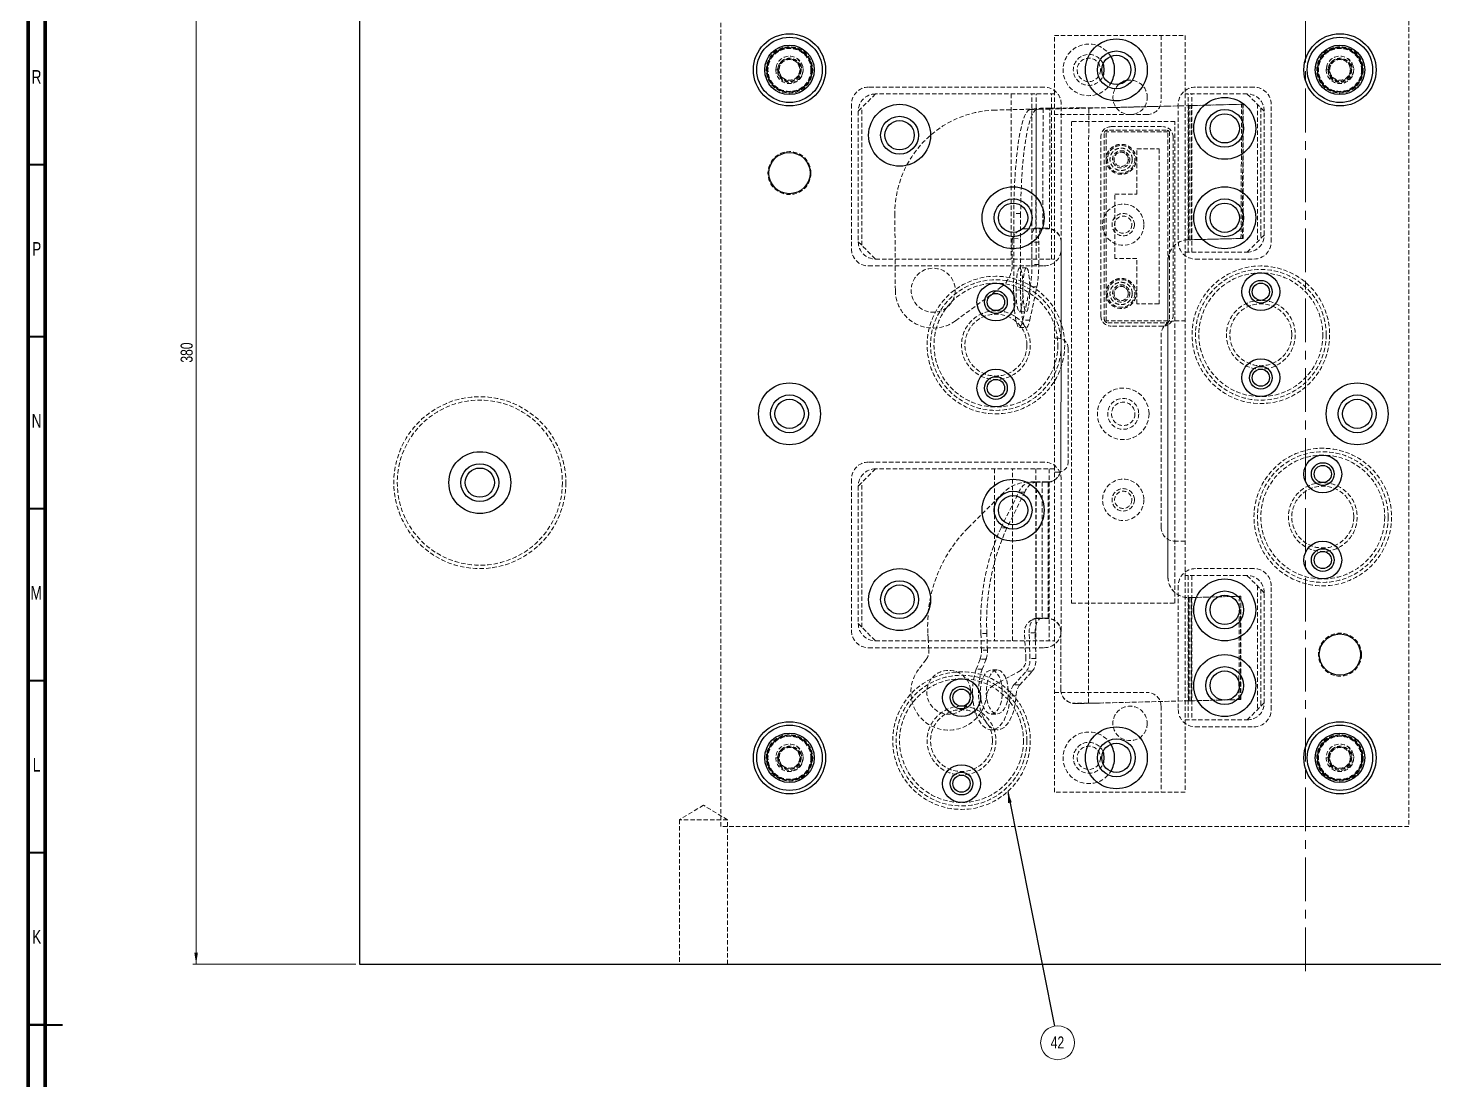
# Model space of a CAD drawing. Header units: millimetres. Extents: x 5 to 1512, y -497 to 895.
# Drawn here: x 5 to 413.6, y 434 to 739.8 of the extents above; entities that cross this region are included whole.
import ezdxf

# ---------------------------------------------------------------- set-up
doc = ezdxf.new("R2010")
doc.units = ezdxf.units.MM
doc.linetypes.add('CENTERX2', pattern=[20.32, 12.7, -2.54, 2.54, -2.54])
doc.linetypes.add('HIDDEN', pattern=[1.905, 1.27, -0.635])
doc.styles.add('SLDTEXTSTYLE13', font='TXT', dxfattribs={"width": 0.75})
doc.dimstyles.new('SLDDIMSTYLE0', dxfattribs={"dimtxt": 3.5, "dimasz": 3.302, "dimexe": 0, "dimexo": 0.0625, "dimgap": 0.875, "dimtad": 1, "dimrnd": 1e-09, "dimzin": 12, "dimdsep": 46, "dimtxsty": 'SLDTEXTSTYLE13', "dimsah": 1, "dimcen": 0.09, "dimadec": 0, "dimazin": 3, "dimtfac": 1, "dimtofl": 0, "dimtmove": 0, "dimatfit": 3, "dimfxl": 1, "dimfrac": 2, "dimtolj": 1, "dimtzin": 12, "dimarcsym": 0})
doc.dimstyles.new('SLDDIMSTYLE1', dxfattribs={"dimtxt": 0.18, "dimasz": 3.302, "dimexe": 0, "dimexo": 0.0625, "dimgap": 0, "dimtad": 0, "dimtih": 1, "dimtoh": 1, "dimdec": 0, "dimrnd": 1e-09, "dimzin": 0, "dimdsep": 46, "dimtxsty": 'Standard', "dimsah": 1, "dimcen": 0.09, "dimadec": 0, "dimazin": 0, "dimtfac": 3.302, "dimtdec": 0, "dimtofl": 0, "dimtmove": 0, "dimatfit": 3, "dimfxl": 1, "dimfrac": 2, "dimtolj": 1, "dimtzin": 0, "dimarcsym": 0})

# ---------------------------------------------------------------- blocks, each defined once
blk = doc.blocks.new('_D_2')
at = {"color": 7, "linetype": 'Continuous', "lineweight": 18}
for p, q in [((100.29, 847.62), (52.83, 847.62)), ((53.83, 847.62), (53.83, 467.62)), ((100.29, 467.62), (52.83, 467.62))]:
    blk.add_line(p, q, dxfattribs=at)
for points in [[(53.83, 847.62), (53.32, 844.31), (54.34, 844.31)], [(53.83, 467.62), (54.34, 470.92), (53.32, 470.92)]]:
    blk.add_solid(points, dxfattribs=at)
at = {"color": 7, "linetype": 'Continuous', "lineweight": 18, "insert": (49.32, 642.51), "char_height": 3.5, "attachment_point": 1, "rotation": 90, "style": 'SLDTEXTSTYLE13'}
blk.add_mtext('380', dxfattribs=at)
blk = doc.blocks.new('SW_NOTE_1')
at = {"color": 0, "linetype": 'Continuous', "lineweight": 0}
blk.add_circle((0.96, -4.84), 4.94, dxfattribs=at)
at = {"color": 0, "linetype": 'Continuous', "lineweight": 0, "insert": (0.89, -3.03), "char_height": 3.5, "attachment_point": 2, "style": 'SLDTEXTSTYLE13'}
blk.add_mtext('42', dxfattribs=at)

msp = doc.modelspace()

# ---------------------------------------------------------------- linework, layer by layer
at = {"color": 7, "linetype": 'Continuous', "lineweight": 70}
for p, q in [((5, 5), (5, 895)), ((10, 10), (10, 890))]:
    msp.add_line(p, q, dxfattribs=at)
at = {"color": 7, "linetype": 'Continuous', "lineweight": 25}
for p, q in [((101.291, 847.616), (101.291, 467.616)), ((101.291, 467.616), (651.291, 467.616))]:
    msp.add_line(p, q, dxfattribs=at)
at = {"color": 7, "linetype": 'CENTERX2', "lineweight": 18}
msp.add_line((376.291, 465.616), (376.291, 849.616), dxfattribs=at)
at = {"color": 7, "linetype": 'HIDDEN', "lineweight": 18}
for p, q in [((206.291, 507.616), (206.291, 747.616)), ((406.291, 747.616), (406.291, 507.616)), ((303.291, 720.616), (303.291, 737.616)), ((303.291, 737.616), (341.291, 737.616)), ((334.291, 737.616), (334.291, 718.616)), ((341.291, 737.616), (341.291, 720.616)), ((222.291, 727.616), (222.548, 728.907)), ((223.103, 727.616), (222.291, 727.616)), ((230.152, 728.663), (230.179, 728.177)), ((382.291, 727.616), (382.548, 728.907)), ((383.103, 727.616), (382.291, 727.616)), ((390.152, 728.663), (390.179, 728.177)), ((251.291, 720.616), (246.291, 715.616)), ((300.291, 722.616), (249.291, 722.616)), ((303.291, 720.616), (251.291, 720.616)), ((290.758, 720.616), (290.758, 672.616)), ((296.685, 672.616), (296.685, 720.616)), ((297.968, 672.616), (297.968, 720.616)), ((302.413, 672.616), (302.413, 720.616)), ((303.291, 672.616), (303.291, 720.616)), ((359.291, 720.616), (341.291, 720.616)), ((341.291, 720.616), (341.291, 674.616)), ((342.19, 674.616), (342.19, 720.616)), ((343.19, 674.616), (343.19, 720.616)), ((361.291, 722.616), (344.291, 722.616)), ((364.291, 715.616), (359.291, 720.616)), ((244.291, 717.616), (244.291, 675.616)), ((246.291, 715.616), (246.291, 677.616)), ((247.291, 676.616), (247.291, 716.616)), ((298.18, 716.226), (286.172, 715.927)), ((298.034, 716.369), (296.164, 716.07)), ((296.164, 716.07), (298.14, 716.063)), ((298.034, 716.369), (297.904, 681.568)), ((300.01, 716.362), (298.034, 716.369)), ((298.14, 716.063), (300.01, 716.362)), ((301.93, 716.224), (298.18, 716.226)), ((300.01, 716.362), (299.88, 681.561)), ((301.855, 681.507), (301.986, 716.488)), ((358.142, 717.616), (301.93, 716.224)), ((301.986, 716.488), (311.093, 716.576)), ((305.291, 675.616), (305.291, 717.616)), ((311.093, 716.576), (313.253, 716.596)), ((313.16, 543.51), (313.253, 716.596)), ((313.16, 543.551), (313.253, 716.596)), ((313.253, 716.596), (316.883, 716.595)), ((316.883, 716.595), (318.693, 716.639)), ((319.263, 716.639), (318.693, 716.639)), ((319.263, 716.639), (331.259, 716.947)), ((331.259, 716.947), (335.083, 717.045)), ((331.259, 716.947), (331.259, 716.947)), ((335.433, 717.054), (335.083, 717.045)), ((335.79, 717.063), (335.433, 717.054)), ((335.79, 717.063), (342.291, 717.224)), ((339.291, 717.616), (339.291, 677.616)), ((342.291, 717.224), (342.291, 678.218)), ((342.291, 717.224), (342.291, 678.218)), ((342.291, 717.224), (342.291, 717.224)), ((342.392, 717.229), (342.493, 717.229)), ((342.691, 717.244), (357.7, 717.631)), ((342.691, 678.231), (342.691, 717.244)), ((342.691, 717.244), (343.091, 717.244)), ((343.091, 717.244), (358.1, 717.631)), ((343.091, 678.231), (343.091, 717.244)), ((357.521, 678.614), (357.7, 717.631)), ((357.7, 717.631), (358.1, 717.631)), ((358.1, 717.631), (357.921, 678.614)), ((358.121, 678.61), (358.142, 717.616)), ((362.295, 717.612), (362.295, 677.62)), ((363.291, 716.616), (363.291, 678.616)), ((364.291, 679.616), (364.291, 715.616)), ((366.291, 677.616), (366.291, 717.616)), ((325.291, 714.616), (303.291, 714.616)), ((338.291, 712.616), (308.291, 712.616)), ((308.291, 712.616), (308.291, 572.616)), ((319.791, 711.116), (334.791, 711.116)), ((330.291, 714.616), (325.291, 714.616)), ((338.291, 572.616), (338.291, 712.616)), ((316.791, 656.115), (316.791, 708.116)), ((317.791, 709.116), (317.791, 655.115)), ((336.281, 709.606), (318.301, 709.606)), ((318.301, 654.626), (318.301, 709.606)), ((335.791, 710.116), (318.791, 710.116)), ((336.281, 654.626), (336.281, 709.606)), ((336.791, 655.115), (336.791, 709.116)), ((337.791, 708.116), (337.791, 656.115)), ((327.291, 704.616), (333.691, 704.616)), ((327.291, 691.466), (327.291, 704.616)), ((333.691, 704.616), (333.691, 659.616)), ((325.089, 702.13), (325.191, 701.616)), ((320.891, 672.766), (320.891, 691.466)), ((320.891, 691.466), (327.291, 691.466)), ((256.921, 685.743), (257.064, 663.481)), ((291.501, 685.888), (291.481, 678.548)), ((293.476, 685.881), (291.501, 685.888)), ((293.476, 685.881), (293.457, 678.54)), ((291.481, 678.548), (291.442, 663.628)), ((291.481, 678.548), (293.457, 678.54)), ((293.457, 678.54), (293.417, 663.621)), ((294.978, 681.427), (301.234, 681.423)), ((297.409, 681.57), (297.904, 681.568)), ((301.4, 681.555), (300.945, 681.557)), ((342.142, 678.214), (358.121, 678.61)), ((342.691, 678.231), (357.521, 678.614)), ((357.921, 678.614), (343.091, 678.231)), ((357.921, 678.614), (357.521, 678.614)), ((359.291, 674.616), (364.291, 679.616)), ((246.291, 677.616), (251.291, 672.616)), ((291.017, 670.895), (290.973, 677.733)), ((296.754, 671.036), (296.771, 677.545)), ((298.747, 677.537), (296.771, 677.545)), ((298.729, 671.029), (298.747, 677.537)), ((305.197, 612.477), (305.232, 677.554)), ((305.232, 677.421), (305.197, 611.714)), ((341.291, 674.616), (341.291, 580.616)), ((341.291, 674.616), (359.291, 674.616)), ((342.291, 678.218), (342.139, 678.214)), ((343.091, 678.231), (342.291, 678.218)), ((342.291, 678.218), (342.691, 678.231)), ((342.691, 678.231), (343.091, 678.231)), ((249.291, 670.616), (300.291, 670.616)), ((251.291, 672.616), (303.291, 672.616)), ((295.154, 670.091), (293.178, 670.099)), ((298.729, 671.029), (296.754, 671.036)), ((303.291, 611.616), (303.291, 672.616)), ((327.291, 672.766), (320.891, 672.766)), ((327.291, 659.616), (327.291, 672.766)), ((336.291, 672.216), (336.291, 580.189)), ((344.291, 672.616), (361.291, 672.616)), ((274.589, 654.696), (287.763, 664.403)), ((293.417, 663.621), (291.442, 663.628)), ((294.137, 654.842), (296.223, 664.543)), ((296.113, 654.834), (298.199, 664.536)), ((298.199, 664.536), (296.223, 664.543)), ((325.089, 663.13), (325.191, 662.616)), ((325.191, 662.616), (325.098, 662.148)), ((333.691, 659.616), (327.291, 659.616)), ((293.13, 657.299), (295.106, 657.292)), ((296.113, 654.834), (294.137, 654.842)), ((336.281, 654.626), (318.301, 654.626)), ((318.791, 654.115), (335.791, 654.115)), ((336.291, 580.189), (336.291, 654.446)), ((338.291, 654.616), (341.291, 654.616)), ((293.113, 652.699), (295.089, 652.692)), ((334.791, 653.115), (319.791, 653.115)), ((334.291, 594.616), (334.291, 650.616)), ((303.291, 649.616), (304.291, 649.616)), ((307.291, 646.616), (307.291, 613.616)), ((300.291, 613.616), (249.291, 613.616)), ((251.291, 611.616), (246.291, 606.616)), ((303.291, 611.616), (251.291, 611.616)), ((285.884, 611.616), (285.884, 561.616)), ((291.079, 561.616), (291.079, 611.616)), ((297.868, 611.616), (297.868, 561.616)), ((301.765, 611.616), (301.765, 561.616)), ((303.291, 561.616), (303.291, 611.616)), ((304.291, 610.616), (303.291, 610.616)), ((305.197, 611.806), (305.197, 612.477)), ((244.291, 608.616), (244.291, 564.616)), ((246.291, 606.616), (246.291, 566.616)), ((247.291, 565.616), (247.291, 607.616)), ((288.559, 604.794), (278.183, 594.429)), ((287.771, 594.516), (292.962, 604.884)), ((294.694, 604.883), (289.503, 594.515)), ((294.694, 604.883), (292.962, 604.884)), ((301.194, 607.716), (295.632, 607.719)), ((296.499, 607.811), (298.04, 607.81)), ((298.04, 607.81), (298.019, 568.21)), ((299.772, 607.809), (299.751, 568.209)), ((301.038, 607.808), (301.271, 607.808)), ((301.483, 568.196), (301.504, 607.82)), ((305.291, 564.616), (305.291, 608.616)), ((289.503, 594.515), (287.771, 594.516)), ((341.291, 590.616), (338.291, 590.616)), ((359.291, 580.616), (341.291, 580.616)), ((341.291, 580.616), (341.291, 538.616)), ((342.19, 580.616), (342.19, 538.616)), ((343.19, 580.616), (343.19, 538.616)), ((361.291, 582.616), (344.291, 582.616)), ((364.291, 575.616), (359.291, 580.616)), ((339.291, 577.616), (339.291, 541.616)), ((362.295, 577.612), (362.295, 541.62)), ((363.291, 576.616), (363.291, 542.616)), ((366.291, 541.616), (366.291, 577.616)), ((308.291, 572.616), (338.291, 572.616)), ((342.291, 574.189), (342.291, 544.181)), ((342.405, 574.191), (342.691, 574.201)), ((342.405, 574.191), (342.52, 574.191)), ((357.465, 574.563), (342.439, 574.191)), ((343.091, 574.201), (342.52, 574.191)), ((342.691, 574.201), (357.046, 574.571)), ((342.691, 544.191), (342.691, 574.201)), ((342.691, 574.201), (343.091, 574.201)), ((343.091, 574.201), (357.446, 574.571)), ((343.091, 544.191), (343.091, 574.201)), ((356.908, 544.543), (357.046, 574.571)), ((357.046, 574.571), (357.446, 574.571)), ((357.446, 574.571), (357.308, 544.543)), ((357.449, 544.556), (357.465, 574.563)), ((364.291, 543.616), (364.291, 575.616)), ((298.019, 568.21), (297.954, 568.21)), ((298.563, 568.118), (301.173, 568.117)), ((301.25, 568.208), (301.017, 568.209)), ((246.291, 566.616), (251.291, 561.616)), ((295.024, 556.445), (294.563, 563.99)), ((296.181, 556.536), (295.955, 563.965)), ((297.687, 563.964), (295.955, 563.965)), ((297.913, 556.535), (297.687, 563.964)), ((305.162, 547.493), (305.171, 564.206)), ((305.171, 564.114), (305.162, 547.401)), ((251.291, 561.616), (303.291, 561.616)), ((266.527, 563.686), (266.613, 562.279)), ((266.613, 562.279), (266.824, 558.874)), ((281.935, 563.77), (282.081, 558.946)), ((283.667, 563.769), (281.935, 563.77)), ((283.813, 558.945), (283.667, 563.769)), ((303.291, 517.616), (303.291, 561.616)), ((249.291, 559.616), (300.291, 559.616)), ((266.017, 556.208), (263.819, 553.314)), ((281.677, 556.283), (280.582, 553.4)), ((283.409, 556.282), (281.677, 556.283)), ((283.813, 558.945), (282.081, 558.946)), ((283.409, 556.282), (282.314, 553.399)), ((297.913, 556.535), (296.181, 556.536)), ((282.314, 553.399), (280.582, 553.4)), ((286.696, 553.15), (284.964, 553.151)), ((285.643, 548.722), (292.941, 552.685)), ((291.47, 548.792), (295.138, 552.775)), ((293.202, 548.791), (296.87, 552.775)), ((296.87, 552.775), (295.138, 552.775)), ((293.202, 548.791), (291.47, 548.792)), ((283.418, 544.78), (283.611, 545.891)), ((292.166, 545.669), (290.434, 545.67)), ((303.291, 546.616), (330.291, 546.616)), ((313.16, 543.51), (309.181, 543.491)), ((310.693, 543.398), (357.449, 544.556)), ((313.16, 543.551), (316.79, 543.549)), ((342.291, 544.181), (316.79, 543.549)), ((343.091, 544.191), (342.691, 544.191)), ((357.308, 544.543), (343.091, 544.191)), ((357.308, 544.543), (356.908, 544.543)), ((359.291, 538.616), (364.291, 543.616)), ((284.957, 540.351), (286.689, 540.35)), ((309.181, 543.399), (310.693, 543.398)), ((334.291, 542.616), (334.291, 517.616)), ((284.955, 535.751), (286.687, 535.75)), ((341.291, 538.616), (341.291, 517.616)), ((341.291, 538.616), (359.291, 538.616)), ((344.291, 536.616), (361.291, 536.616)), ((223.103, 527.616), (222.291, 527.616)), ((230.152, 528.663), (230.179, 528.177)), ((383.103, 527.616), (382.291, 527.616)), ((390.152, 528.663), (390.179, 528.177)), ((341.291, 517.616), (303.291, 517.616)), ((201.291, 513.822), (194.291, 509.616)), ((208.291, 509.616), (201.291, 513.822)), ((208.291, 509.616), (194.291, 509.616)), ((194.291, 509.616), (194.291, 467.616)), ((406.291, 507.616), (206.291, 507.616)), ((208.291, 467.616), (208.291, 509.616))]:
    msp.add_line(p, q, dxfattribs=at)
at = {"color": 7, "linetype": 'Continuous', "lineweight": 35}
for p, q in [((10, 700), (5, 700)), ((10, 650), (5, 650)), ((10, 600), (5, 600)), ((10, 550), (5, 550)), ((10, 500), (5, 500)), ((4.999, 450), (15.001, 450)), ((10, 450), (5, 450))]:
    msp.add_line(p, q, dxfattribs=at)
at = {"color": 7, "linetype": 'HIDDEN', "lineweight": 18, "flags": 128}
for points in [[(230.187, 727.174), (229.849, 726.028), (229.079, 724.968), (227.998, 724.228), (226.766, 723.905), (225.5, 724.011), (224.367, 724.529), (223.483, 725.384), (222.945, 726.476), (222.808, 727.659), (223.077, 728.818), (223.7, 729.785), (224.611, 730.488), (225.677, 730.833), (226.787, 730.802), (227.504, 730.565), (227.504, 730.565)], [(223.103, 727.616), (223.346, 728.836), (224.037, 729.87), (225.071, 730.562), (226.291, 730.804), (227.511, 730.562), (228.545, 729.87), (229.236, 728.836), (229.479, 727.616), (229.236, 726.396), (228.545, 725.362), (227.511, 724.671), (226.291, 724.428), (225.071, 724.671), (224.037, 725.362), (223.346, 726.396), (223.103, 727.616), (223.103, 727.616)], [(390.187, 727.174), (389.849, 726.028), (389.079, 724.968), (387.998, 724.228), (386.766, 723.905), (385.5, 724.011), (384.367, 724.529), (383.483, 725.384), (382.945, 726.476), (382.808, 727.659), (383.077, 728.818), (383.7, 729.785), (384.611, 730.488), (385.677, 730.833), (386.787, 730.802), (387.504, 730.565), (387.504, 730.565)], [(383.103, 727.616), (383.346, 728.836), (384.037, 729.87), (385.071, 730.562), (386.291, 730.804), (387.511, 730.562), (388.545, 729.87), (389.236, 728.836), (389.479, 727.616), (389.236, 726.396), (388.545, 725.362), (387.511, 724.671), (386.291, 724.428), (385.071, 724.671), (384.037, 725.362), (383.346, 726.396), (383.103, 727.616), (383.103, 727.616)], [(296.164, 716.07), (295.647, 715.803), (295.137, 715.172), (294.639, 714.182), (294.16, 712.848), (293.706, 711.185), (293.282, 709.214), (292.894, 706.958), (292.546, 704.446), (292.242, 701.709), (291.987, 698.78), (291.783, 695.694), (291.633, 692.491), (291.538, 689.209), (291.501, 685.888)], [(298.14, 716.063), (297.623, 715.796), (297.113, 715.164), (296.615, 714.175), (296.136, 712.841), (295.682, 711.178), (295.258, 709.206), (294.87, 706.951), (294.521, 704.439), (294.218, 701.702), (293.962, 698.772), (293.758, 695.687), (293.608, 692.483), (293.514, 689.201), (293.476, 685.881)], [(297.904, 681.568), (298.039, 681.568), (298.258, 681.567), (298.555, 681.566), (298.925, 681.565), (299.359, 681.563), (299.847, 681.561), (300.38, 681.559), (300.945, 681.557)], [(293.182, 670.099), (292.943, 669.92), (292.716, 669.379), (292.515, 668.509), (292.35, 667.358), (292.233, 665.996), (292.169, 664.499), (292.162, 662.956), (292.213, 661.457), (292.319, 660.087), (292.473, 658.928), (292.667, 658.046), (292.889, 657.492), (293.126, 657.299), (293.366, 657.478), (293.593, 658.019), (293.794, 658.889), (293.958, 660.039), (294.076, 661.402), (294.14, 662.899), (294.146, 664.441), (294.096, 665.941), (293.99, 667.31), (293.836, 668.47), (293.642, 669.352), (293.42, 669.906), (293.182, 670.099)], [(295.158, 670.091), (294.919, 669.912), (294.692, 669.372), (294.49, 668.501), (294.326, 667.351), (294.208, 665.988), (294.144, 664.492), (294.138, 662.949), (294.189, 661.449), (294.294, 660.08), (294.449, 658.92), (294.642, 658.038), (294.864, 657.485), (295.102, 657.292), (295.341, 657.471), (295.568, 658.011), (295.77, 658.882), (295.934, 660.032), (296.051, 661.395), (296.115, 662.891), (296.122, 664.434), (296.071, 665.934), (295.965, 667.303), (295.811, 668.463), (295.617, 669.345), (295.395, 669.898), (295.158, 670.091)], [(291.442, 663.628), (291.465, 661.625), (291.545, 659.691), (291.679, 657.891), (291.862, 656.286), (292.089, 654.929), (292.351, 653.866), (292.64, 653.132), (292.946, 652.752), (293.26, 652.739), (293.569, 653.092), (293.865, 653.801), (294.137, 654.842)], [(293.417, 663.621), (293.441, 661.617), (293.521, 659.684), (293.655, 657.884), (293.838, 656.279), (294.064, 654.922), (294.327, 653.859), (294.616, 653.125), (294.922, 652.745), (295.235, 652.731), (295.545, 653.085), (295.841, 653.794), (296.113, 654.834)], [(301.038, 607.808), (300.58, 607.809), (300.135, 607.809), (299.708, 607.809), (299.305, 607.809), (298.932, 607.809), (298.594, 607.81), (298.295, 607.81), (298.04, 607.81)], [(297.954, 568.21), (297.548, 568.127), (297.16, 567.882), (296.804, 567.484), (296.496, 566.951), (296.248, 566.304), (296.071, 565.569), (295.972, 564.779), (295.955, 563.965)], [(299.686, 568.209), (299.28, 568.126), (298.892, 567.881), (298.536, 567.483), (298.228, 566.95), (297.98, 566.303), (297.803, 565.568), (297.704, 564.778), (297.687, 563.964)], [(298.019, 568.21), (298.274, 568.21), (298.573, 568.21), (298.911, 568.21), (299.284, 568.209), (299.687, 568.209), (300.114, 568.209), (300.559, 568.209), (301.017, 568.209)], [(280.582, 553.4), (280.045, 551.678), (279.676, 549.789), (279.486, 547.797), (279.482, 545.769), (279.665, 543.775), (280.027, 541.881), (280.557, 540.153), (281.237, 538.65), (282.043, 537.421), (282.949, 536.51), (283.922, 535.947), (284.932, 535.751), (285.942, 535.928), (286.918, 536.474), (287.829, 537.369), (288.641, 538.583), (289.329, 540.074), (289.868, 541.792), (290.241, 543.679), (290.434, 545.67)], [(282.314, 553.399), (281.778, 551.677), (281.408, 549.788), (281.218, 547.796), (281.214, 545.768), (281.397, 543.774), (281.759, 541.88), (282.289, 540.152), (282.969, 538.649), (283.775, 537.42), (284.681, 536.509), (285.654, 535.946), (286.664, 535.75), (287.674, 535.928), (288.65, 536.473), (289.561, 537.368), (290.373, 538.582), (291.061, 540.073), (291.6, 541.791), (291.973, 543.678), (292.166, 545.669)], [(288.155, 547.143), (288.016, 548.661), (287.699, 550.067), (287.223, 551.281), (286.616, 552.231), (285.912, 552.863), (285.153, 553.139), (284.383, 553.045), (283.647, 552.584), (282.987, 551.785), (282.441, 550.693), (282.042, 549.371), (281.813, 547.898), (281.767, 546.358), (281.906, 544.84), (282.223, 543.434), (282.698, 542.221), (283.306, 541.27), (284.009, 540.638), (284.768, 540.362), (285.538, 540.457), (286.275, 540.917), (286.935, 541.717), (287.48, 542.809), (287.879, 544.13), (288.108, 545.603), (288.155, 547.143)], [(289.887, 547.142), (289.748, 548.66), (289.431, 550.066), (288.955, 551.28), (288.348, 552.23), (287.644, 552.862), (286.885, 553.138), (286.115, 553.044), (285.379, 552.583), (284.719, 551.784), (284.173, 550.692), (283.774, 549.371), (283.545, 547.897), (283.499, 546.357), (283.638, 544.84), (283.955, 543.433), (284.431, 542.22), (285.038, 541.269), (285.741, 540.638), (286.5, 540.361), (287.27, 540.456), (288.007, 540.916), (288.667, 541.716), (289.212, 542.808), (289.611, 544.129), (289.841, 545.602), (289.887, 547.142)], [(230.187, 527.174), (229.849, 526.028), (229.079, 524.968), (227.998, 524.228), (226.766, 523.905), (225.5, 524.011), (224.367, 524.529), (223.483, 525.384), (222.945, 526.476), (222.808, 527.659), (223.077, 528.818), (223.7, 529.785), (224.611, 530.488), (225.677, 530.833), (226.787, 530.802), (227.504, 530.565), (227.504, 530.565)], [(223.103, 527.616), (223.346, 528.836), (224.037, 529.87), (225.071, 530.562), (226.291, 530.804), (227.511, 530.562), (228.545, 529.87), (229.236, 528.836), (229.479, 527.616), (229.236, 526.396), (228.545, 525.362), (227.511, 524.671), (226.291, 524.428), (225.071, 524.671), (224.037, 525.362), (223.346, 526.396), (223.103, 527.616), (223.103, 527.616)], [(390.187, 527.174), (389.849, 526.028), (389.079, 524.968), (387.998, 524.228), (386.766, 523.905), (385.5, 524.011), (384.367, 524.529), (383.483, 525.384), (382.945, 526.476), (382.808, 527.659), (383.077, 528.818), (383.7, 529.785), (384.611, 530.488), (385.677, 530.833), (386.787, 530.802), (387.504, 530.565), (387.504, 530.565)], [(383.103, 527.616), (383.346, 528.836), (384.037, 529.87), (385.071, 530.562), (386.291, 530.804), (387.511, 530.562), (388.545, 529.87), (389.236, 528.836), (389.479, 527.616), (389.236, 526.396), (388.545, 525.362), (387.511, 524.671), (386.291, 524.428), (385.071, 524.671), (384.037, 525.362), (383.346, 526.396), (383.103, 527.616), (383.103, 527.616)]]:
    msp.add_lwpolyline(points, dxfattribs=at)
at = {"color": 7, "linetype": 'Continuous', "lineweight": 25, "flags": 128}
for points in [[(317.791, 727.616), (317.609, 728.884), (317.428, 729.387)], [(317.428, 725.845), (317.609, 726.348), (317.791, 727.616)], [(317.791, 527.616), (317.609, 528.884), (317.428, 529.387)], [(317.428, 525.845), (317.609, 526.348), (317.791, 527.616)]]:
    msp.add_lwpolyline(points, dxfattribs=at)
at = {"color": 7, "linetype": 'Continuous', "lineweight": 25}
for centre, radius in [((226.291, 727.616), 10.5), ((226.291, 727.616), 9.5), ((321.291, 727.616), 9), ((386.291, 727.616), 10.5), ((386.291, 727.616), 9.5), ((226.291, 727.616), 7.191), ((226.291, 727.616), 6.5), ((321.291, 727.616), 5.5), ((321.291, 727.616), 4.25), ((386.291, 727.616), 7.191), ((386.291, 727.616), 6.5), ((352.791, 710.616), 9), ((258.291, 708.616), 9), ((352.791, 710.616), 5.5), ((258.291, 708.616), 5.5), ((258.291, 708.616), 4.25), ((352.791, 710.616), 4.25), ((226.291, 697.616), 6), ((291.291, 684.616), 9), ((352.791, 684.616), 9), ((291.291, 684.616), 5.5), ((291.291, 684.616), 4.25), ((352.791, 684.616), 5.5), ((352.791, 684.616), 4.25), ((363.291, 663.116), 5.5), ((363.291, 663.116), 3.3), ((286.291, 660.116), 5.5), ((286.291, 660.116), 3.3), ((286.291, 660.116), 2.5), ((363.291, 663.116), 2.5), ((363.291, 638.116), 5.5), ((286.291, 635.116), 5.5), ((286.291, 635.116), 3.3), ((286.291, 635.116), 2.5), ((363.291, 638.116), 3.3), ((363.291, 638.116), 2.5), ((226.291, 627.616), 9), ((391.291, 627.616), 9), ((226.291, 627.616), 5.5), ((226.291, 627.616), 4.25), ((391.291, 627.616), 5.5), ((391.291, 627.616), 4.25), ((136.291, 607.616), 9), ((136.291, 607.616), 5.5), ((381.291, 610.116), 5.5), ((381.291, 610.116), 3.3), ((136.291, 607.616), 4.25), ((381.291, 610.116), 2.5), ((291.291, 599.616), 9), ((291.291, 599.616), 5.5), ((291.291, 599.616), 4.25), ((381.291, 585.116), 5.5), ((381.291, 585.116), 3.3), ((381.291, 585.116), 2.5), ((258.291, 573.616), 9), ((258.291, 573.616), 5.5), ((258.291, 573.616), 4.25), ((352.791, 570.616), 9), ((352.791, 570.616), 5.5), ((352.791, 570.616), 4.25), ((386.291, 557.616), 6), ((352.791, 548.616), 9), ((352.791, 548.616), 5.5), ((352.791, 548.616), 4.25), ((276.291, 545.116), 5.5), ((276.291, 545.116), 3.3), ((276.291, 545.116), 2.5), ((226.291, 527.616), 10.5), ((226.291, 527.616), 9.5), ((321.291, 527.616), 9), ((386.291, 527.616), 10.5), ((386.291, 527.616), 9.5), ((226.291, 527.616), 7.191), ((226.291, 527.616), 6.5), ((321.291, 527.616), 5.5), ((321.291, 527.616), 4.25), ((386.291, 527.616), 7.191), ((386.291, 527.616), 6.5), ((276.291, 520.116), 5.5), ((276.291, 520.116), 3.3), ((276.291, 520.116), 2.5)]:
    msp.add_circle(centre, radius, dxfattribs=at)
at = {"color": 7, "linetype": 'HIDDEN', "lineweight": 18}
for centre, radius in [((226.291, 727.616), 6.75), ((226.291, 727.616), 6.25), ((226.291, 727.616), 4), ((386.291, 727.616), 6.75), ((386.291, 727.616), 6.25), ((386.291, 727.616), 4), ((226.291, 727.616), 3.4), ((226.291, 727.616), 3), ((313.291, 727.616), 3.4), ((386.291, 727.616), 3.4), ((386.291, 727.616), 3), ((226.291, 697.616), 6.25), ((322.691, 701.616), 4), ((322.691, 701.616), 2.5), ((322.691, 701.616), 2.1), ((322.691, 701.616), 2.055), ((323.291, 682.616), 6), ((323.291, 682.616), 3.25), ((323.291, 682.616), 2.5), ((363.291, 650.616), 20), ((268.064, 663.552), 6.4), ((286.291, 647.616), 20), ((286.291, 647.616), 19), ((322.691, 662.616), 4), ((363.291, 650.616), 19), ((363.291, 650.616), 18), ((286.291, 647.616), 18), ((322.691, 662.616), 2.5), ((322.691, 662.616), 2.1), ((322.691, 662.616), 2.055), ((363.291, 650.616), 10), ((363.291, 650.616), 9), ((286.291, 647.616), 10), ((286.291, 647.616), 9), ((323.291, 627.616), 7.5), ((136.291, 607.616), 25), ((136.291, 607.616), 24), ((323.291, 627.616), 4.5), ((323.291, 627.616), 3.4), ((381.291, 597.616), 20), ((381.291, 597.616), 19), ((381.291, 597.616), 18), ((323.291, 602.616), 6), ((323.291, 602.616), 3.25), ((323.291, 602.616), 2.5), ((381.291, 597.616), 10), ((381.291, 597.616), 9), ((386.291, 557.616), 6.25), ((276.291, 532.616), 20), ((276.291, 532.616), 19), ((272.58, 546.662), 6.4), ((276.291, 532.616), 18), ((276.291, 532.616), 10), ((276.291, 532.616), 9), ((325.291, 537.616), 5), ((226.291, 527.616), 6.75), ((226.291, 527.616), 6.25), ((226.291, 527.616), 4), ((386.291, 527.616), 6.75), ((386.291, 527.616), 6.25), ((386.291, 527.616), 4), ((226.291, 527.616), 3.4), ((226.291, 527.616), 3), ((313.291, 527.616), 3.4), ((386.291, 527.616), 3.4), ((386.291, 527.616), 3)]:
    msp.add_circle(centre, radius, dxfattribs=at)
for centre, radius, start, end in [((313.291, 727.616), 7.5, 31.61798, 328.38202), ((313.291, 727.616), 4.5, 23.18029, 336.81971), ((325.291, 719.616), 5, 130.15779, 0), ((325.291, 719.616), 5, 0, 102.97231), ((249.291, 717.616), 5, 90, 180), ((251.291, 715.616), 5, 90, 180), ((300.291, 717.616), 5, 0, 90), ((344.291, 717.616), 5, 90, 180), ((359.291, 715.616), 5, 0, 90), ((361.291, 717.616), 5, 0, 90), ((286.921, 685.936), 30, 91.42957, 180.36878), ((330.291, 718.616), 4, 270, 360), ((319.791, 708.116), 3, 90, 180), ((334.791, 708.116), 3, 0, 90), ((318.791, 709.116), 1, 90, 180), ((335.791, 709.116), 1, 0, 90), ((294.975, 677.427), 4, 89.96943, 162.60558), ((303.725, 678.506), 7.02, 154.12425, 187.87466), ((305.701, 678.499), 7.02, 154.12409, 187.87482), ((301.232, 677.423), 4, 359.96943, 89.96943), ((301.232, 677.556), 4, 359.96943, 81.0314), ((359.291, 679.616), 5, 270, 0), ((249.291, 675.616), 5, 180, 270), ((251.291, 677.616), 5, 180, 270), ((300.291, 675.616), 5, 270, 0), ((342.291, 672.216), 6, 91.44762, 180), ((342.291, 672.216), 6, 91.41839, 180), ((344.291, 677.616), 5, 180, 270), ((361.291, 677.616), 5, 270, 0), ((283.018, 670.844), 8, 306.3847, 0.36878), ((262.344, 670.579), 34.413, 349.89774, 0.7609), ((264.319, 670.572), 34.413, 349.89787, 0.76077), ((268.064, 663.552), 11, 180.36878, 306.3847), ((319.791, 656.115), 3, 180, 270), ((318.791, 655.115), 1, 180, 270), ((338.291, 650.616), 4, 90, 180), ((334.791, 656.115), 3, 270, 0), ((335.791, 655.115), 1, 270, 0), ((304.291, 646.616), 3, 0, 90), ((249.291, 608.616), 5, 90, 180), ((300.291, 608.616), 5, 0, 90), ((304.291, 613.616), 3, 270, 360), ((251.291, 606.616), 5, 90, 180), ((301.197, 611.716), 4, 269.96943, 359.96943), ((301.197, 611.808), 4, 274.40571, 359.96943), ((295.626, 597.719), 10, 89.96943, 134.96943), ((297.144, 603.43), 4.428, 98.38583, 160.8316), ((298.877, 603.429), 4.428, 98.38583, 160.8316), ((306.452, 566.13), 40, 134.96943, 183.50302), ((347.816, 567.191), 65.97, 155.53104, 182.97313), ((350.13, 567.08), 66.546, 155.65213, 182.85207), ((338.291, 594.616), 4, 180, 270), ((344.291, 577.616), 5, 90, 180), ((359.291, 575.616), 5, 0, 90), ((361.291, 577.616), 5, 0, 90), ((342.291, 580.189), 6, 180, 270), ((342.291, 580.189), 6, 180, 271.41839), ((298.561, 564.118), 4, 89.96943, 181.82875), ((301.171, 564.117), 4, 359.96943, 89.96943), ((301.171, 564.208), 4, 359.96943, 85.53316), ((249.291, 564.616), 5, 180, 270), ((251.291, 566.616), 5, 180, 270), ((300.291, 564.616), 5, 270, 0), ((262.831, 558.627), 4, 322.7916, 3.53693), ((275.027, 558.654), 7.06, 340.3752, 2.37189), ((276.759, 558.653), 7.06, 340.37546, 2.37163), ((291.032, 556.2), 4, 298.50302, 3.50302), ((290.614, 556.055), 5.587, 324.06062, 4.93707), ((292.346, 556.054), 5.587, 324.06083, 4.93686), ((272.58, 546.662), 11, 142.7916, 350.15119), ((287.552, 545.207), 4, 118.50302, 170.15119), ((295.588, 545.692), 5.154, 143.02005, 180.23842), ((297.32, 545.691), 5.154, 143.0198, 180.23867), ((309.162, 547.491), 4, 179.96943, 270.27075), ((309.162, 547.399), 4, 179.96943, 270.27075), ((330.291, 542.616), 4, 0, 90), ((359.291, 543.616), 5, 270, 0), ((344.291, 541.616), 5, 180, 270), ((361.291, 541.616), 5, 270, 0), ((313.291, 527.616), 7.5, 31.61798, 328.38202), ((313.291, 527.616), 4.5, 23.18029, 336.81971)]:
    msp.add_arc(centre, radius, start, end, dxfattribs=at)
at = {"color": 7, "linetype": 'Continuous', "lineweight": 25}
for centre, radius, start, end in [((313.291, 727.616), 7.5, 0, 31.61798), ((313.291, 727.616), 7.5, 328.38202, 0), ((325.291, 719.616), 5, 102.97231, 130.15779), ((313.291, 527.616), 7.5, 0, 31.61798), ((313.291, 527.616), 7.5, 328.38202, 0)]:
    msp.add_arc(centre, radius, start, end, dxfattribs=at)
at = {"color": 7, "linetype": 'HIDDEN', "lineweight": 18}
for points, knots in [([(229.239, 726.403), (229.393, 726.7), (229.711, 727.316), (229.789, 728.422), (229.536, 729.562), (228.971, 730.482), (228.472, 730.919), (228.281, 731.086)], [0, 0, 0, 0, 0.1908075, 0.3961876, 0.6209292, 0.8544166, 1, 1, 1, 1]), ([(389.239, 726.403), (389.393, 726.7), (389.711, 727.316), (389.789, 728.422), (389.536, 729.562), (388.971, 730.482), (388.472, 730.919), (388.281, 731.086)], [0, 0, 0, 0, 0.1908078, 0.396188, 0.6209296, 0.8544165, 1, 1, 1, 1]), ([(301.986, 716.488), (301.536, 716.482), (300.637, 716.471), (299.439, 716.443), (298.531, 716.411), (298.144, 716.385), (298.049, 716.371), (298.034, 716.369)], [0, 0, 0, 0, 0.2383949, 0.4767982, 0.7152876, 0.9538374, 1, 1, 1, 1]), ([(343.091, 717.244), (343.023, 717.242), (342.888, 717.239), (342.621, 717.232), (342.422, 717.227), (342.291, 717.224)], [0, 0, 0, 0, 0.25683799, 0.51367775, 1, 1, 1, 1]), ([(342.291, 717.224), (342.358, 717.227), (342.492, 717.234), (342.624, 717.24), (342.691, 717.244)], [0, 0, 0, 0, 0.4974749, 1, 1, 1, 1]), ([(318.341, 701.616), (318.406, 702.185), (318.537, 703.324), (319.543, 704.772), (320.981, 705.74), (322.692, 706.079), (324.399, 705.74), (325.847, 704.772), (326.814, 703.324), (327.154, 701.616), (326.814, 699.908), (325.847, 698.46), (324.399, 697.493), (322.692, 697.153), (320.981, 697.493), (319.543, 698.46), (318.537, 699.908), (318.406, 701.047), (318.341, 701.616)], [0, 0, 0, 0, 0.0624999, 0.125, 0.1874999, 0.25, 0.3124998, 0.375, 0.4374999, 0.4999999, 0.5625, 0.625, 0.6875, 0.7499999, 0.8125, 0.8749998, 0.9374999, 1, 1, 1, 1]), ([(325.941, 701.616), (325.892, 702.042), (325.794, 702.892), (325.043, 703.974), (323.969, 704.697), (322.691, 704.951), (321.415, 704.697), (320.333, 703.974), (319.61, 702.892), (319.356, 701.616), (319.61, 700.34), (320.333, 699.258), (321.415, 698.535), (322.691, 698.282), (323.969, 698.535), (325.043, 699.258), (325.794, 700.34), (325.892, 701.191), (325.941, 701.616)], [0, 0, 0, 0, 0.06250001, 0.1249999, 0.18749994, 0.24999981, 0.31250004, 0.37500008, 0.43749977, 0.49999985, 0.56249993, 0.62499977, 0.68749981, 0.75000004, 0.8124999, 0.87499995, 0.93749999, 1, 1, 1, 1]), ([(322.691, 704.116), (323.034, 704.111), (323.38, 704.105), (323.653, 703.922), (323.656, 703.92)], [0, 0, 0, 0, 0.9895915, 1, 1, 1, 1]), ([(290.973, 677.733), (290.984, 677.9), (291.004, 678.206), (291.11, 678.493), (291.158, 678.623)], [0, 0, 0, 0, 0.5482296, 1, 1, 1, 1]), ([(300.945, 681.557), (301.02, 681.556), (301.171, 681.554), (301.474, 681.542), (301.703, 681.521), (301.855, 681.507)], [0, 0, 0, 0, 0.25127006, 0.50253587, 1, 1, 1, 1]), ([(318.341, 662.616), (318.406, 663.185), (318.537, 664.324), (319.543, 665.772), (320.981, 666.74), (322.692, 667.079), (324.399, 666.74), (325.847, 665.772), (326.814, 664.324), (327.154, 662.616), (326.814, 660.908), (325.847, 659.46), (324.399, 658.493), (322.692, 658.153), (320.981, 658.493), (319.543, 659.46), (318.537, 660.908), (318.406, 662.047), (318.341, 662.616)], [0, 0, 0, 0, 0.0625, 0.1250001, 0.1874999, 0.2500001, 0.3124999, 0.375, 0.4375, 0.5, 0.5625, 0.625, 0.6875001, 0.7499999, 0.8125, 0.8749999, 0.9375, 1, 1, 1, 1]), ([(325.941, 662.616), (325.892, 663.042), (325.794, 663.892), (325.043, 664.974), (323.969, 665.697), (322.691, 665.951), (321.415, 665.697), (320.333, 664.974), (319.61, 663.892), (319.356, 662.616), (319.61, 661.34), (320.333, 660.258), (321.415, 659.535), (322.691, 659.282), (323.969, 659.535), (325.043, 660.258), (325.794, 661.34), (325.892, 662.191), (325.941, 662.616)], [0, 0, 0, 0, 0.0625, 0.125, 0.1875, 0.2499999, 0.3125001, 0.3750001, 0.4374999, 0.5, 0.5625, 0.6249998, 0.6874999, 0.7500001, 0.8124999, 0.875, 0.9375, 1, 1, 1, 1]), ([(322.691, 665.116), (323.034, 665.111), (323.38, 665.105), (323.653, 664.922), (323.656, 664.92)], [0, 0, 0, 0, 0.989592, 1, 1, 1, 1]), ([(301.504, 607.82), (301.465, 607.818), (301.387, 607.815), (301.232, 607.81), (301.115, 607.809), (301.038, 607.808)], [0, 0, 0, 0, 0.25032793, 0.50065121, 1, 1, 1, 1]), ([(342.52, 574.191), (342.501, 574.191), (342.462, 574.19), (342.386, 574.189), (342.329, 574.189), (342.291, 574.189)], [0, 0, 0, 0, 0.2500507, 0.5000991, 1, 1, 1, 1]), ([(301.017, 568.209), (301.056, 568.208), (301.133, 568.208), (301.288, 568.205), (301.405, 568.2), (301.483, 568.196)], [0, 0, 0, 0, 0.2503252, 0.500644, 1, 1, 1, 1]), ([(342.291, 544.181), (342.358, 544.182), (342.493, 544.183), (342.761, 544.187), (342.959, 544.189), (343.091, 544.191)], [0, 0, 0, 0, 0.2509076, 0.5018163, 1, 1, 1, 1]), ([(342.691, 544.191), (342.625, 544.189), (342.526, 544.187), (342.392, 544.183), (342.325, 544.182), (342.291, 544.181)], [0, 0, 0, 0, 0.497374, 0.7483593, 1, 1, 1, 1]), ([(229.239, 526.403), (229.393, 526.7), (229.711, 527.316), (229.789, 528.422), (229.536, 529.562), (228.971, 530.482), (228.472, 530.919), (228.281, 531.086)], [0, 0, 0, 0, 0.1908062, 0.3961863, 0.6209294, 0.8544156, 1, 1, 1, 1]), ([(389.239, 526.403), (389.393, 526.7), (389.711, 527.316), (389.789, 528.422), (389.536, 529.562), (388.971, 530.482), (388.472, 530.919), (388.281, 531.086)], [0, 0, 0, 0, 0.1908066, 0.3961868, 0.6209298, 0.8544155, 1, 1, 1, 1])]:
    msp.add_open_spline(points, degree=3, knots=knots, dxfattribs=at)

# ---------------------------------------------------------------- block references
at = {"color": 7, "linetype": 'Continuous', "lineweight": 0}
msp.add_blockref('SW_NOTE_1', (303.274, 449.638), dxfattribs=at)

# ---------------------------------------------------------------- texts
at = {"color": 7, "linetype": 'Continuous', "lineweight": 0, "char_height": 3.969, "attachment_point": 2, "style": 'SLDTEXTSTYLE13'}
for s, insert in [('R', (7.444, 727.56)), ('P', (7.485, 677.56)), ('N', (7.464, 627.56)), ('M', (7.362, 577.56)), ('L', (7.455, 527.56)), ('K', (7.489, 477.56))]:
    msp.add_mtext(s, dxfattribs=dict(at, insert=insert))

# ---------------------------------------------------------------- dimensions: what is measured, and where the dimension line sits
at = {"color": 7, "linetype": 'Continuous', "lineweight": 18}
dim = msp.add_linear_dim(base=(53.831, 467.616), p1=(101.291, 847.616), p2=(101.291, 467.616), angle=90, dimstyle='SLDDIMSTYLE0', dxfattribs=at)
dim.commit()
dim.dimension.update_dxf_attribs({"geometry": '_D_2', "text_midpoint": (53.831, 646.394), "dimtype": 160})

# ---------------------------------------------------------------- leaders
at = {"color": 7, "linetype": 'Continuous', "lineweight": 0}
msp.add_leader([(289.718, 517.793), (303.274, 449.638)], dimstyle='SLDDIMSTYLE1', dxfattribs=at)

doc.saveas('drawing.dxf')
